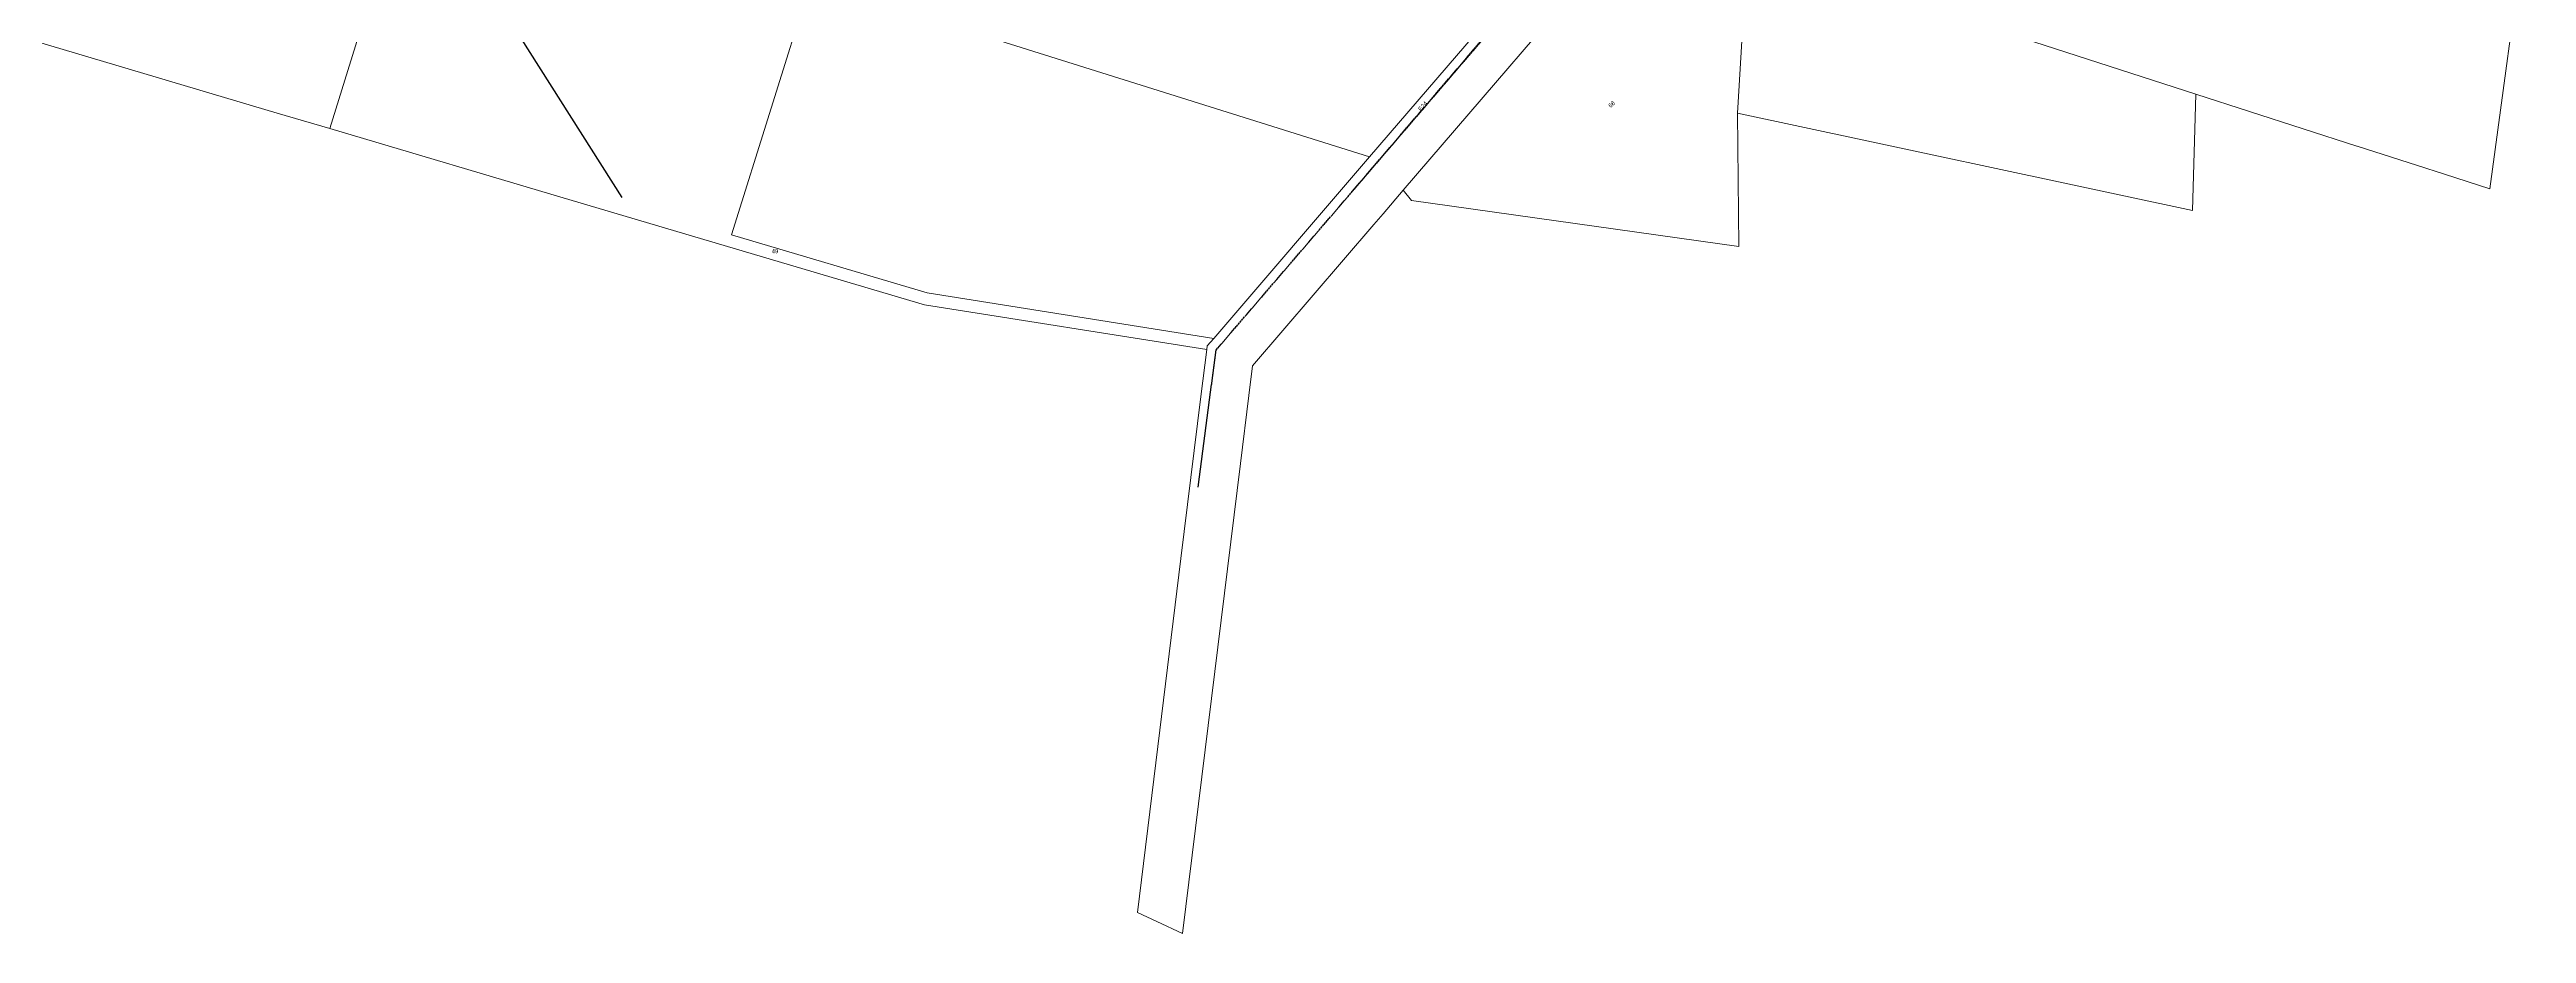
# Model space of a CAD drawing. Header units: metres. Extents: x 298182 to 303780, y 6252504 to 6254878.
# Drawn here: x 298952 to 300005, y 6253001 to 6253377 of the extents above; entities that cross this region are included whole.
import ezdxf

# ---------------------------------------------------------------- set-up
doc = ezdxf.new("R2010")
doc.units = ezdxf.units.M
doc.linetypes.add('Cable Exist OH', pattern=[1, 1, 0])
doc.layers.add('Cadastre Land Parcels_SP_EXT', color=7, linetype='Continuous', lineweight=5)
doc.layers.add('Cadastre Roads_SP_EXT', color=7, linetype='Continuous', lineweight=5)
for name, color, linetype in [('Mains_HV_EXT', 7, 'Continuous'), ('Mains_LV_EXT', 7, 'Continuous'), ('Mains_SL_EXT', 7, 'Continuous'), ('Services_SP_EXT', 7, 'Continuous')]:
    doc.layers.add(name, color=color, linetype=linetype)
doc.styles.get("Standard").update_dxf_attribs({"font": 'arial.ttf'})

msp = doc.modelspace()

# ---------------------------------------------------------------- linework, layer by layer
at = {"layer": 'Cadastre Land Parcels_SP_EXT', "linetype": 'Continuous'}
for points in [[(299284.35099, 6253537.21803), (298953.03398, 6253641.27297), (298951.61597, 6253629.08801), (298943.70102, 6253560.16304), (298938.182, 6253512.23297), (299107.41201, 6253459.08597), (299276.01902, 6253406.1), (299513.48704, 6253331.52404), (299604.03301, 6253436.88198), (299284.35099, 6253537.21803)], [(300005.06601, 6253431.97704), (300005.138, 6253432.209), (299986.44196, 6253437.08099), (299985.47401, 6253437.333), (299955.17098, 6253445.24902), (299637.13901, 6253528.32797), (299625.57698, 6253435.49604), (299864.67404, 6253358.09096), (299933.10399, 6253336.09702), (299933.17201, 6253336.07397), (299962.35799, 6253326.685), (299963.61699, 6253326.28), (299965.49803, 6253325.67501), (299989.50702, 6253317.955), (300005.06601, 6253431.97704)], [(299107.41201, 6253459.08597), (298938.182, 6253512.23297), (298937.02899, 6253502.196), (298928.03602, 6253423.88304), (298923.84702, 6253387.27703), (299049.14296, 6253350.09801), (299071.49199, 6253343.48702), (299107.41201, 6253459.08597)], [(299276.01902, 6253406.1), (299107.41201, 6253459.08597), (299071.49199, 6253343.48702), (299174.52104, 6253312.98002), (299324.23997, 6253268.63899), (299444.23798, 6253249.64898), (299444.44697, 6253251.11998), (299447.20198, 6253254.36497), (299325.417, 6253273.63499), (299242.20503, 6253298.28297), (299276.01902, 6253406.1)], [(299622.80899, 6253427.99404), (299673.49999, 6253411.58599), (299669.75204, 6253350.02902), (299863.16099, 6253308.67796), (299864.67404, 6253358.09096), (299625.57698, 6253435.49604), (299624.94699, 6253430.48299), (299622.80899, 6253427.99404)], [(299527.72096, 6253317.28703), (299531.22697, 6253312.97004), (299670.42504, 6253293.42601), (299669.75204, 6253350.02902), (299673.49999, 6253411.58599), (299622.80899, 6253427.99404), (299527.72096, 6253317.28703)]]:
    msp.add_lwpolyline(points, close=True, dxfattribs=at)
at = {"layer": 'Cadastre Roads_SP_EXT', "linetype": 'Continuous'}
msp.add_lwpolyline([(299604.03306, 6253436.88153), (299513.48674, 6253331.52421), (299447.20188, 6253254.36494), (299444.44683, 6253251.12023), (299444.23799, 6253249.6488), (299441.77761, 6253229.66918), (299433.30238, 6253160.85039), (299422.60997, 6253074.03242), (299414.77425, 6253010.40495), (299422.98792, 6253006.58281), (299433.94472, 6253001.48572), (299446.21825, 6253101.36826), (299446.21825, 6253101.36826), (299458.55076, 6253201.22616), (299462.11672, 6253230.0979), (299463.67214, 6253242.69437), (299515.25691, 6253302.77397), (299519.1784, 6253307.34018), (299527.72127, 6253317.28711), (299622.80934, 6253427.99435)], dxfattribs=at)
at = {"layer": 'Mains_HV_EXT', "linetype": 'Cable Exist OH'}
msp.add_lwpolyline([(299440.65799, 6253191.18802), (299448.23596, 6253249.40097), (299561.35298, 6253381.09), (299609.55804, 6253437.57999)], dxfattribs=at)
at = {"layer": 'Mains_SL_EXT', "linetype": 'Cable Exist OH'}
msp.add_lwpolyline([(299505.63802, 6253316.25603), (299561.34798, 6253381.343), (299609.55804, 6253437.57999)], dxfattribs=at)
at = {"layer": 'Services_SP_EXT'}
msp.add_lwpolyline([(299195.82182, 6253314.2407), (299104.56316, 6253458.14541)], dxfattribs=at)

# ---------------------------------------------------------------- texts
at = {"layer": 'Cadastre Land Parcels_SP_EXT'}
msp.add_text('68', height=1.8, rotation=42.95676432, dxfattribs=at).set_placement((299615.90565, 6253352.21534))
msp.add_text('49', height=1.8, dxfattribs=at).set_placement((299259.34698, 6253290.53165))
at = {"layer": 'Mains_LV_EXT'}
msp.add_text('E24', height=1.8, rotation=48.32284209, dxfattribs=at).set_placement((299535.22198, 6253350.79597))

doc.saveas('drawing.dxf')
